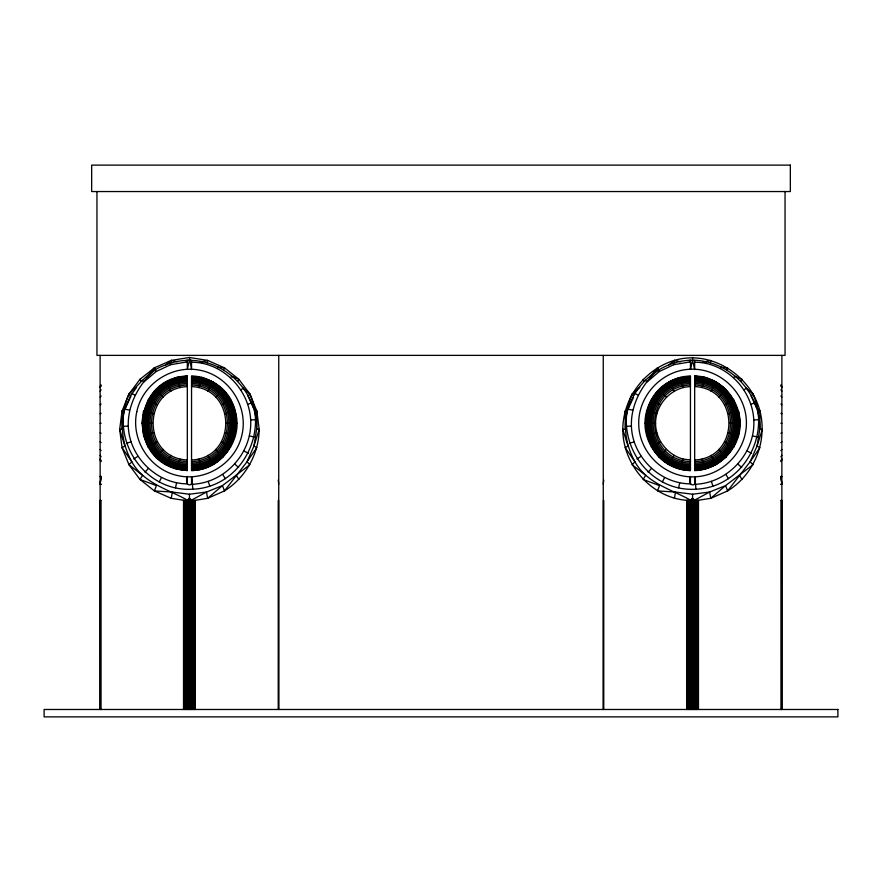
<?xml version="1.0" encoding="UTF-8"?>
<svg xmlns="http://www.w3.org/2000/svg" width="882" height="882" viewBox="0 0 882 882"><rect width="100%" height="100%" fill="white"/><g stroke="black" fill="none" stroke-linecap="round" stroke-linejoin="round"><path stroke-width="1.32" d="M187.293 484.152L187.326 476.412C183.401 486.897 195.396 488.419 191.548 476.765L191.526 484.494M690.43 484.152L690.452 476.412C686.527 486.897 698.522 488.419 694.674 476.765L694.652 484.494M188.638 499.157L187.436 500.171L184.845 500.436L171.251 498.341L154.394 490.921L139.984 479.455L128.959 464.704L122.036 447.637L119.676 429.369L122.036 411.111L128.959 394.045L139.984 379.293L154.394 367.827L171.251 360.396L189.432 357.497L207.623 360.396L224.48 367.827L238.89 379.293L249.915 394.045L256.838 411.111L256.651 429.071L253.928 446.072L246.982 461.815L224.48 490.921L207.623 498.341L195.352 500.303C192.607 501.682 190.358 498.562 188.638 499.157L188.505 709.481M745.963 387.86L753.052 394.045L751.144 396.095L756.547 407.749L759.964 411.111L759.777 429.071L757.054 446.072L750.108 461.815L727.606 490.921L710.749 498.341L697.155 500.436L691.819 498.859L690.275 500.259L686.648 500.303C651.159 497.558 622.78 464.56 622.802 429.369C622.979 398.212 644.544 369.382 674.377 360.396C710.771 349.448 750.659 375.115 759.964 411.111C767.704 441.298 754.176 474.648 727.606 490.921L725.588 485.585L753.052 464.704L750.108 461.815L759.964 447.637L757.054 446.072L762.324 429.369L759.777 429.071C760.659 397.44 736.183 367.772 705.346 361.62C672.095 354.145 637.51 377.132 627.962 409.138C622.736 426.745 626.121 445.983 634.985 461.87C646.749 483.292 670.838 489.047 690.562 500.171M242.826 387.86L249.915 394.045C268.216 435.829 239.573 487.404 192.739 489.201C143.501 492.377 108.949 438.133 128.959 394.045C140.326 383.549 149.72 369.823 165.452 365.071C176.863 360.077 190.027 359.25 202.21 361.62C233.057 367.772 257.533 397.44 256.651 429.071L259.198 429.369C258.79 454.197 245.516 477.724 224.48 490.921L222.462 485.585L249.915 464.704L246.982 461.815L256.838 447.637L253.928 446.072L259.198 429.369L256.838 411.111L253.421 407.749L248.018 396.095M187.326 483.843C161.99 483.821 139.08 465.509 131.087 441.838C122.289 415.257 134.99 387.529 155.067 369.823L154.394 367.827L146.787 376.989M191.548 484.185L192.496 484.262C225.274 482.829 252.506 452.731 250.664 419.975C249.187 389.392 222.518 362.149 191.548 362.226M753.052 394.045C771.342 435.829 742.699 487.404 695.865 489.201C646.627 492.377 612.075 438.133 632.085 394.045L639.781 387.385M690.452 483.843C665.116 483.821 642.206 465.509 634.213 441.838C625.415 415.257 638.116 387.529 658.192 369.823L657.52 367.827L649.913 376.989M694.674 484.185L695.622 484.262C728.4 482.829 755.631 452.731 753.79 419.975C752.313 389.392 725.643 362.149 694.674 362.226M136.655 387.385L130.503 395.753L124.836 409.138C119.599 426.745 122.995 445.983 131.859 461.87C143.623 483.292 167.712 489.047 187.436 500.171M187.326 460.007C141.748 457.89 141.748 388.697 187.326 386.57M191.548 460.007C237.115 457.89 237.115 388.697 191.548 386.57M235.406 435.609C243.443 407.572 220.908 376.261 191.548 376.008L191.548 470.602C211.867 470.062 229.993 455.024 235.406 435.609L225.175 432.864M644.974 423.294C644.885 398.752 665.723 376.438 690.452 376.008L690.452 470.602C665.734 470.117 644.885 447.836 644.974 423.294L655.569 423.294C655.513 404.408 671.411 387.11 690.452 386.57M694.674 460.007C740.252 457.89 740.252 388.697 694.674 386.57M739.998 423.294L738.377 435.565L733.637 447.009M738.532 435.609C746.58 407.572 724.034 376.261 694.674 376.008L694.674 470.602C714.982 470.062 733.14 455.035 738.51 435.598L728.3 432.864M101 477.658L100.118 483.843L101.132 484.152M101 478L100.118 484.185L101.132 484.494M603.244 484.185L603.773 480.128M207.248 362.789L207.623 360.396L199.663 362.204M710.374 362.789L710.749 360.396L702.789 362.204M171.251 498.341L172.365 492.057L189.432 494.229L206.509 492.035L222.462 485.585L207.623 498.341L206.509 492.035L191.438 500.171M674.377 498.341L675.491 492.057L692.568 494.229L709.635 492.035L725.588 485.585L710.749 498.341L709.635 492.035L694.564 500.171M175.507 487.801L176.543 482.961M202.331 363.097L202.64 361.664M678.633 487.801L679.669 482.961M705.457 363.097L705.765 361.664M189.432 360.176L187.326 369.304L187.326 360.209L189.432 360.176L191.548 360.418L191.548 369.646L189.432 357.497M689.878 369.26C718.654 367.64 745.081 391.553 746.337 420.339C747.958 449.114 724.045 475.552 695.248 476.809C666.483 478.43 640.045 454.506 638.788 425.719C637.168 396.944 661.092 370.517 689.878 369.26L690.452 369.304L692.568 360.176L692.568 357.497M177.117 469.257C125.619 455.84 133.976 377.551 187.326 376.008L187.326 470.602L177.117 469.257L179.862 459.026M199.012 387.562L201.757 377.32M702.138 387.562L704.883 377.32L716.349 382.093L726.217 389.646M680.243 469.257L682.988 459.026C667.211 454.704 655.657 439.644 655.569 423.294M223.73 370.065L224.48 367.827L218.626 367.364M726.856 370.065L727.606 367.827L721.752 367.364M680.254 377.342L680.287 377.474C628.954 390.869 637.289 468.838 690.452 470.448M633.463 397.44L627.73 409.854L625.162 411.111L625.272 429.137L622.802 429.369L628.017 446.138L625.162 447.637L634.985 461.87L632.085 464.704L645.723 475.332L643.11 479.455L659.527 485.618L657.52 490.921L675.491 492.057M159.212 481.991L161.472 477.592M217.402 368.478L218.119 367.077M662.338 481.991L664.598 477.592M720.528 368.478L721.244 367.077M237.721 381.388L238.89 379.293L232.341 376.559M740.847 381.388L742.016 379.293L735.467 376.559M165.64 464.505L170.943 455.333M207.931 391.255L213.235 382.082L201.713 377.474M668.765 464.505L674.068 455.333M711.057 391.255L716.349 382.093M100.118 386.57L101.11 384.938M780.89 461.65L781.882 460.007M100.118 387.562L101.11 385.974M780.89 460.602L781.882 459.026M100.118 391.255L101.11 389.833M780.89 456.744L781.882 455.333M100.118 397.132L101.11 395.974M780.89 450.603L781.882 449.445M144.99 472.157L148.308 468.485M230.566 377.573L231.878 376.118M648.116 472.157L651.434 468.485M733.692 377.573L735.015 376.118M248.327 395.764L249.915 394.045M155.783 456.942L163.28 449.445M215.594 397.132L223.091 389.646M658.909 456.942L666.406 449.445M718.72 397.132L726.107 389.756M187.326 361.874L170.634 364.685L156.169 371.531L143.975 381.895L142.101 380.197M690.452 361.874L673.76 364.685L659.295 371.531L647.101 381.895L645.227 380.197M100.118 404.794L101.11 403.978M780.89 442.61L781.882 441.783M165.452 365.071L171.251 360.396L177.348 361.774M668.578 365.071L674.377 360.396L680.474 361.774M179.862 387.562L177.117 377.32L165.651 382.093L155.783 389.646L163.28 397.132M191.548 470.448C237.633 470.128 253.553 404.033 213.157 382.215M726.107 456.832L716.283 464.373L704.839 469.103L694.674 470.448M133.788 458.982L137.945 456.292M240.929 389.767L243.2 388.3M636.914 458.982L641.071 456.292M744.055 389.767L746.326 388.3M148.22 447.086L157.393 441.783M221.47 404.794L230.632 399.513M651.346 447.086L660.53 441.783M724.607 404.794L733.78 399.491M172.365 492.057L154.394 490.921L156.401 485.618L139.984 479.455L142.597 475.332L128.959 464.704L131.859 461.87L122.036 447.637L124.88 446.138L119.676 429.369L122.146 429.137L122.036 411.111L124.605 409.854L130.9 396.205L128.959 394.045M254.964 411.938L256.838 411.111M758.101 411.938L759.964 411.111M100.118 413.713L101.11 413.294M780.89 433.294L781.882 432.864M278.337 500.447L278.337 709.481M781.154 500.414L781.882 500.303L781.154 500.425L781.154 709.481M126.38 443.348L131.087 441.838M247.787 404.232L251.69 402.975M629.505 443.348L634.213 441.838M750.913 404.232L754.816 402.975M780.868 484.152L781.882 483.843L781 477.658M780.868 484.494L781.882 484.185L781 478M143.49 435.598L153.7 432.864M225.175 413.713L235.406 410.979M656.825 432.864L646.616 435.598M728.3 413.713L738.532 410.979L740.13 423.294L729.557 423.294M177.161 377.474L187.326 376.14M187.326 376.471C128.331 379.58 128.331 466.997 187.326 470.106M187.326 376.989C129.004 380.076 129.004 466.501 187.326 469.599M187.326 377.672C129.908 380.737 129.908 465.839 187.326 468.915M187.326 378.521C131.021 381.553 131.021 465.023 187.326 468.066M187.326 379.525C132.344 382.534 132.344 464.053 187.326 467.052M187.326 380.682C134.053 382.876 134.053 463.7 187.326 465.894M187.326 381.972C135.751 384.155 135.751 462.422 187.326 464.605M187.326 383.394C137.603 385.566 137.603 461.021 187.326 463.182M187.326 384.938C139.61 387.077 139.61 459.5 187.326 461.65M690.452 376.471C631.468 379.58 631.468 466.997 690.452 470.106M690.452 376.989C632.14 380.076 632.14 466.501 690.452 469.599M690.452 377.672C633.033 380.737 633.033 465.839 690.452 468.915M690.452 378.521C634.147 381.553 634.147 465.023 690.452 468.066M690.452 379.525C635.47 382.534 635.47 464.053 690.452 467.052M690.452 380.682C637.19 382.876 637.19 463.7 690.452 465.894M690.452 381.972C638.877 384.155 638.877 462.422 690.452 464.605M690.452 383.394C640.729 385.566 640.729 461.021 690.452 463.182M690.452 384.938C642.746 387.077 642.746 459.5 690.452 461.65M191.548 461.65C239.254 459.5 239.254 387.077 191.548 384.938M191.548 463.182C241.271 461.021 241.271 385.566 191.548 383.394M191.548 464.605C243.123 462.422 243.123 384.155 191.548 381.972M191.548 465.894C244.821 463.7 244.81 382.876 191.548 380.682M191.548 467.052C246.53 464.053 246.53 382.534 191.548 379.525M191.548 468.066C247.853 465.023 247.853 381.553 191.548 378.521M191.548 468.915C248.967 465.839 248.967 380.737 191.548 377.672M191.548 469.599C249.871 466.501 249.871 380.076 191.548 376.989M191.548 470.106C250.532 466.997 250.532 379.58 191.548 376.471M694.674 461.65C742.39 459.5 742.39 387.077 694.674 384.938M694.674 463.182C744.397 461.021 744.397 385.566 694.674 383.394M694.674 464.605C746.249 462.422 746.249 384.155 694.674 381.972M694.674 465.894C747.947 463.7 747.947 382.876 694.674 380.682M694.674 467.052C749.656 464.053 749.656 382.534 694.674 379.525M694.674 468.066C750.979 465.023 750.979 381.553 694.674 378.521M694.674 468.915C752.092 465.839 752.092 380.737 694.674 377.672M694.674 469.599C752.996 466.501 752.996 380.076 694.674 376.989M694.674 470.106C753.669 466.997 753.669 379.58 694.674 376.471M100.846 500.425L100.118 500.303L100.846 500.414L100.846 709.481M123.271 426.337L128.21 426.094M250.664 419.975L255.604 419.722M626.396 426.337L631.336 426.094M753.79 419.975L758.729 419.722M100.118 423.294L101.11 423.294M152.443 423.294L141.848 423.294L143.49 410.979L153.7 413.713M226.431 423.294L237.026 423.294M780.89 423.294L781.882 423.294M100.118 476.412L101.176 476.412M780.824 476.412L781.882 476.412M100.118 476.765L101.176 476.765M780.824 476.765L781.882 476.765M603.663 500.447L603.663 709.481M694.674 376.14L704.839 377.474M682.988 459.026L690.452 460.007M187.326 470.448L177.161 469.103L165.717 464.373L155.894 456.832M627.962 409.138L632.626 410.141M752.5 435.928L757.34 436.965M124.836 409.138L129.5 410.141M249.374 435.928L254.203 436.965M646.594 410.979L656.825 413.713M780.89 413.294L781.882 413.713M100.118 432.864L101.11 433.294M625.162 411.111L626.937 412.004M122.036 411.111L123.811 412.004M635.029 393.537L638.006 395.07M747.12 451L751.519 453.249M131.903 393.537L134.88 395.07M243.994 451L248.393 453.249M651.368 399.513L660.53 404.794M148.22 399.491L157.393 404.794M724.607 441.783L733.78 447.086M221.47 441.783L230.654 447.086M780.89 403.978L781.882 404.794M100.118 441.783L101.11 442.61M738.025 464.164L741.696 467.482M234.899 464.164L238.559 467.482M658.909 389.646L666.406 397.132M718.72 449.445L726.217 456.942M215.594 449.445L223.091 456.942M632.085 394.045L633.629 395.753M780.89 395.974L781.882 397.132M100.118 449.445L101.11 450.603M780.89 389.833L781.882 391.255M100.118 455.333L101.11 456.744M659.295 371.531L657.52 367.827M725.831 474.527L728.51 478.683M156.169 371.531L154.394 367.827M222.705 474.527L225.384 478.683M739.381 475.277L742.016 479.455M236.255 475.277L238.89 479.455M780.89 385.974L781.882 387.562M100.118 459.026L101.11 460.602M780.89 384.938L781.882 386.57M100.118 460.007L101.11 461.65M668.777 382.093L674.068 391.255M165.651 382.093L170.943 391.255M711.057 455.333L716.349 464.483M213.224 464.483L207.931 455.333M643.11 379.293L644.202 381.267M139.984 379.293L141.076 381.267M148.363 447.009L143.623 435.565L142.002 423.294M673.242 363.053L673.76 364.685M711.366 481.385L712.888 486.092M170.105 363.053L170.634 364.685M208.24 481.385L209.751 486.092M704.872 469.235L702.138 459.026M201.746 469.235L199.012 459.026M680.287 377.474L682.988 387.562M692.568 360.176L694.674 369.646L694.674 360.418M674.377 360.396L674.73 362.645M171.251 360.396L171.604 362.645M278.227 480.128L278.756 484.185M689.426 360.231L689.504 361.807M695.622 484.262L695.865 489.201M186.3 360.231L186.378 361.807M192.496 484.262L192.739 489.201M785.046 191.548L785.046 355.38L96.954 355.38L96.954 191.548M781.882 355.38L781.827 709.481M781.684 500.436L781.684 709.481M781.463 500.447L781.463 709.481M698.478 500.303L698.478 709.481M697.816 500.392L697.816 709.481M697.155 500.436L697.155 709.481M696.515 500.447L696.515 709.481M695.909 500.414L695.909 709.481M695.358 500.359L695.358 709.481M694.851 500.248L694.851 709.481M694.399 500.105L694.399 709.481M694.024 499.907L694.024 709.481M693.726 499.675L693.726 709.481M693.495 499.421L693.495 709.481M693.307 498.859L693.362 709.481M692.568 494.229L692.568 498.958M691.819 498.859L691.764 709.481M691.631 499.421L691.631 709.481M691.411 499.675L691.411 709.481M691.102 499.907L691.102 709.481M690.727 500.105L690.727 709.481M690.452 360.209L690.452 369.304M690.275 500.259L690.275 709.481M689.779 500.359L689.779 709.481M689.217 500.425L689.217 709.481M688.61 500.447L688.61 709.481M687.971 500.436L687.971 709.481M687.321 500.392L687.321 709.481M686.648 500.303L686.648 709.481M603.442 500.436L603.442 709.481M603.244 355.38L603.299 709.481M278.756 355.38L278.701 709.481M278.558 500.436L278.558 709.481M195.352 500.303L195.352 709.481M194.679 500.392L194.679 709.481M194.029 500.436L194.029 709.481M193.39 500.447L193.39 709.481M192.783 500.414L192.783 709.481M192.221 500.359L192.221 709.481M191.725 500.248L191.725 709.481M191.273 500.105L191.273 709.481M190.898 499.907L190.898 709.481M190.589 499.675L190.589 709.481M190.369 499.421L190.369 709.481M190.181 498.859L190.236 709.481M189.432 494.229L189.432 498.958M188.693 498.859L188.693 709.481M188.274 499.675L188.274 709.481M187.976 499.907L187.976 709.481M187.601 500.105L187.601 709.481M187.149 500.259L187.149 709.481M186.642 500.359L186.642 709.481M186.091 500.425L186.091 709.481M185.485 500.447L185.485 709.481M184.845 500.436L184.845 709.481M184.195 500.392L184.195 709.481M183.522 500.303L183.522 709.481M100.537 500.447L100.537 709.481M100.316 500.436L100.316 709.481M100.118 355.38L100.173 709.481M136.798 411.707C130.558 439.842 149.907 469.786 178.109 475.674C206.245 481.903 236.189 462.565 242.076 434.352C248.316 406.216 228.967 376.272 200.754 370.396C172.629 364.156 142.686 383.494 136.798 411.707M790.338 165.121L91.662 165.121L91.662 191.548L790.338 191.548L790.338 165.121M837.9 709.481L44.1 709.481L44.1 716.879L837.9 716.879L837.9 709.481"/></g></svg>
